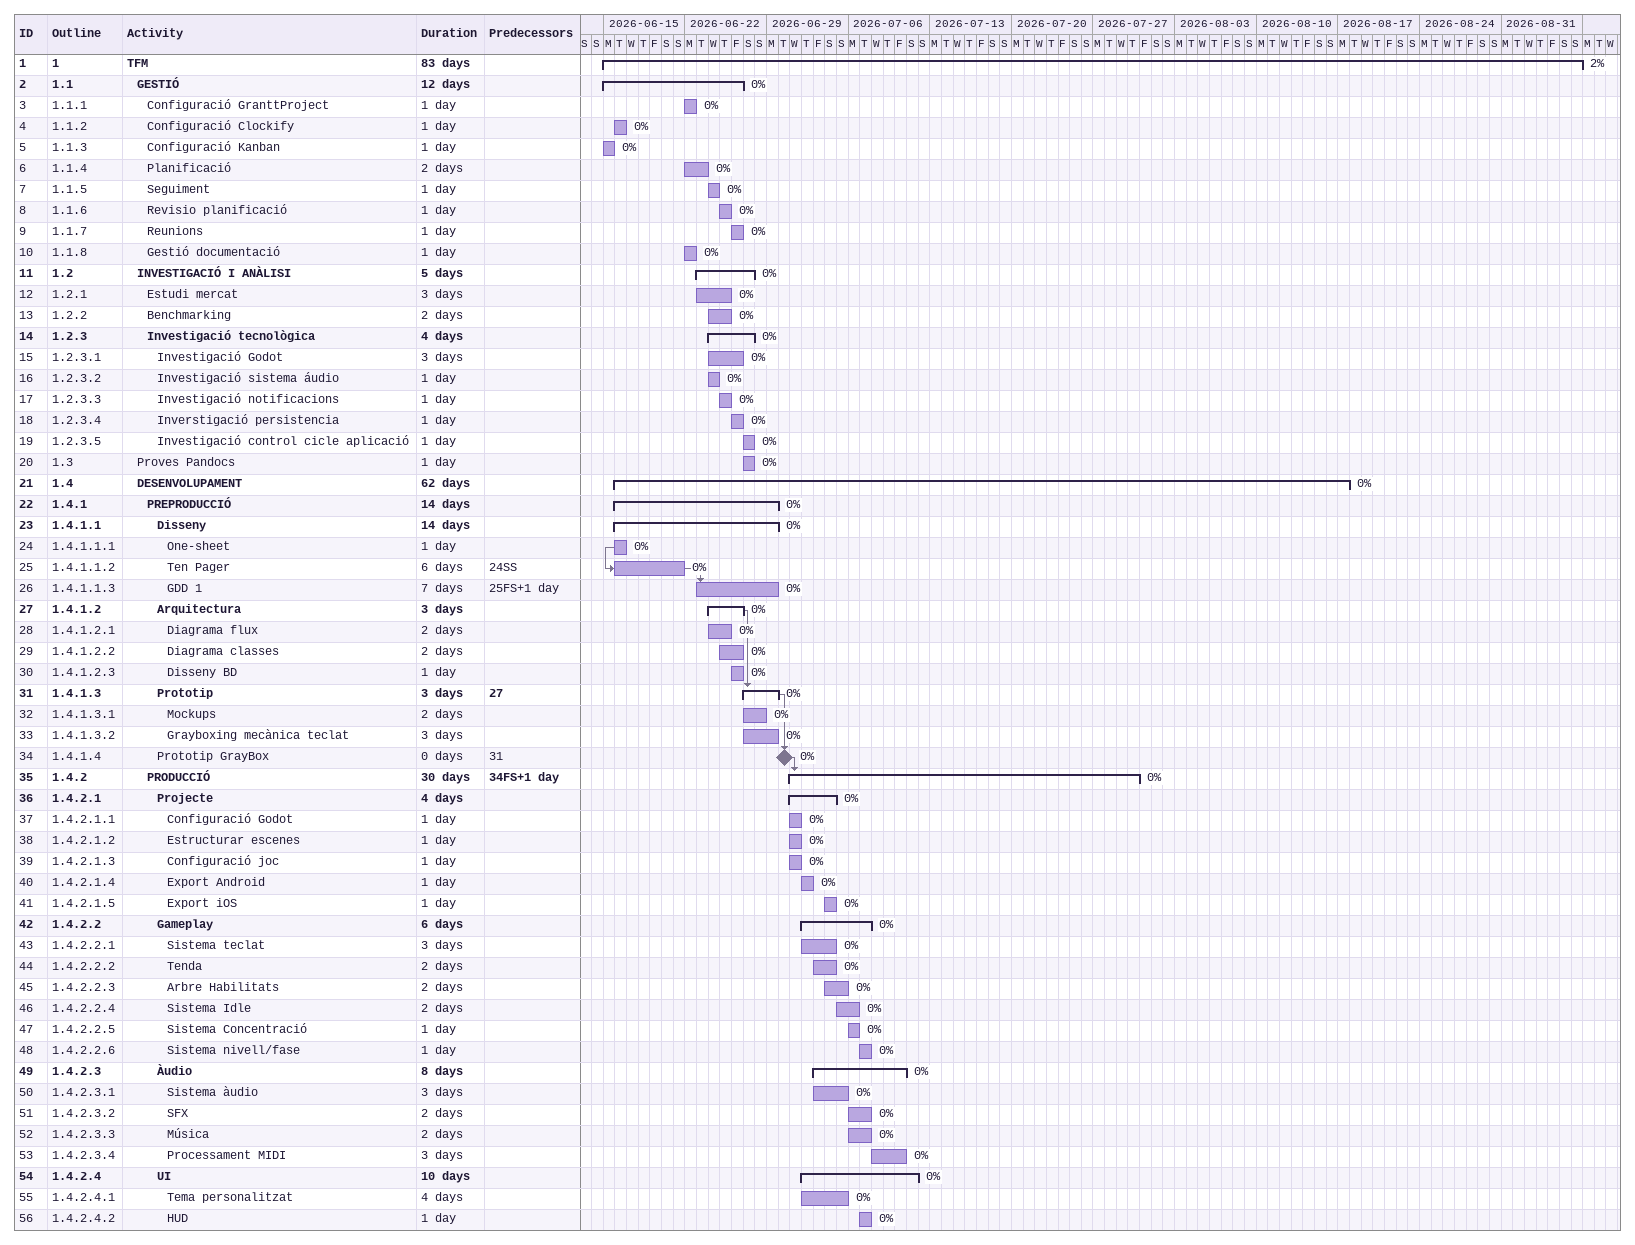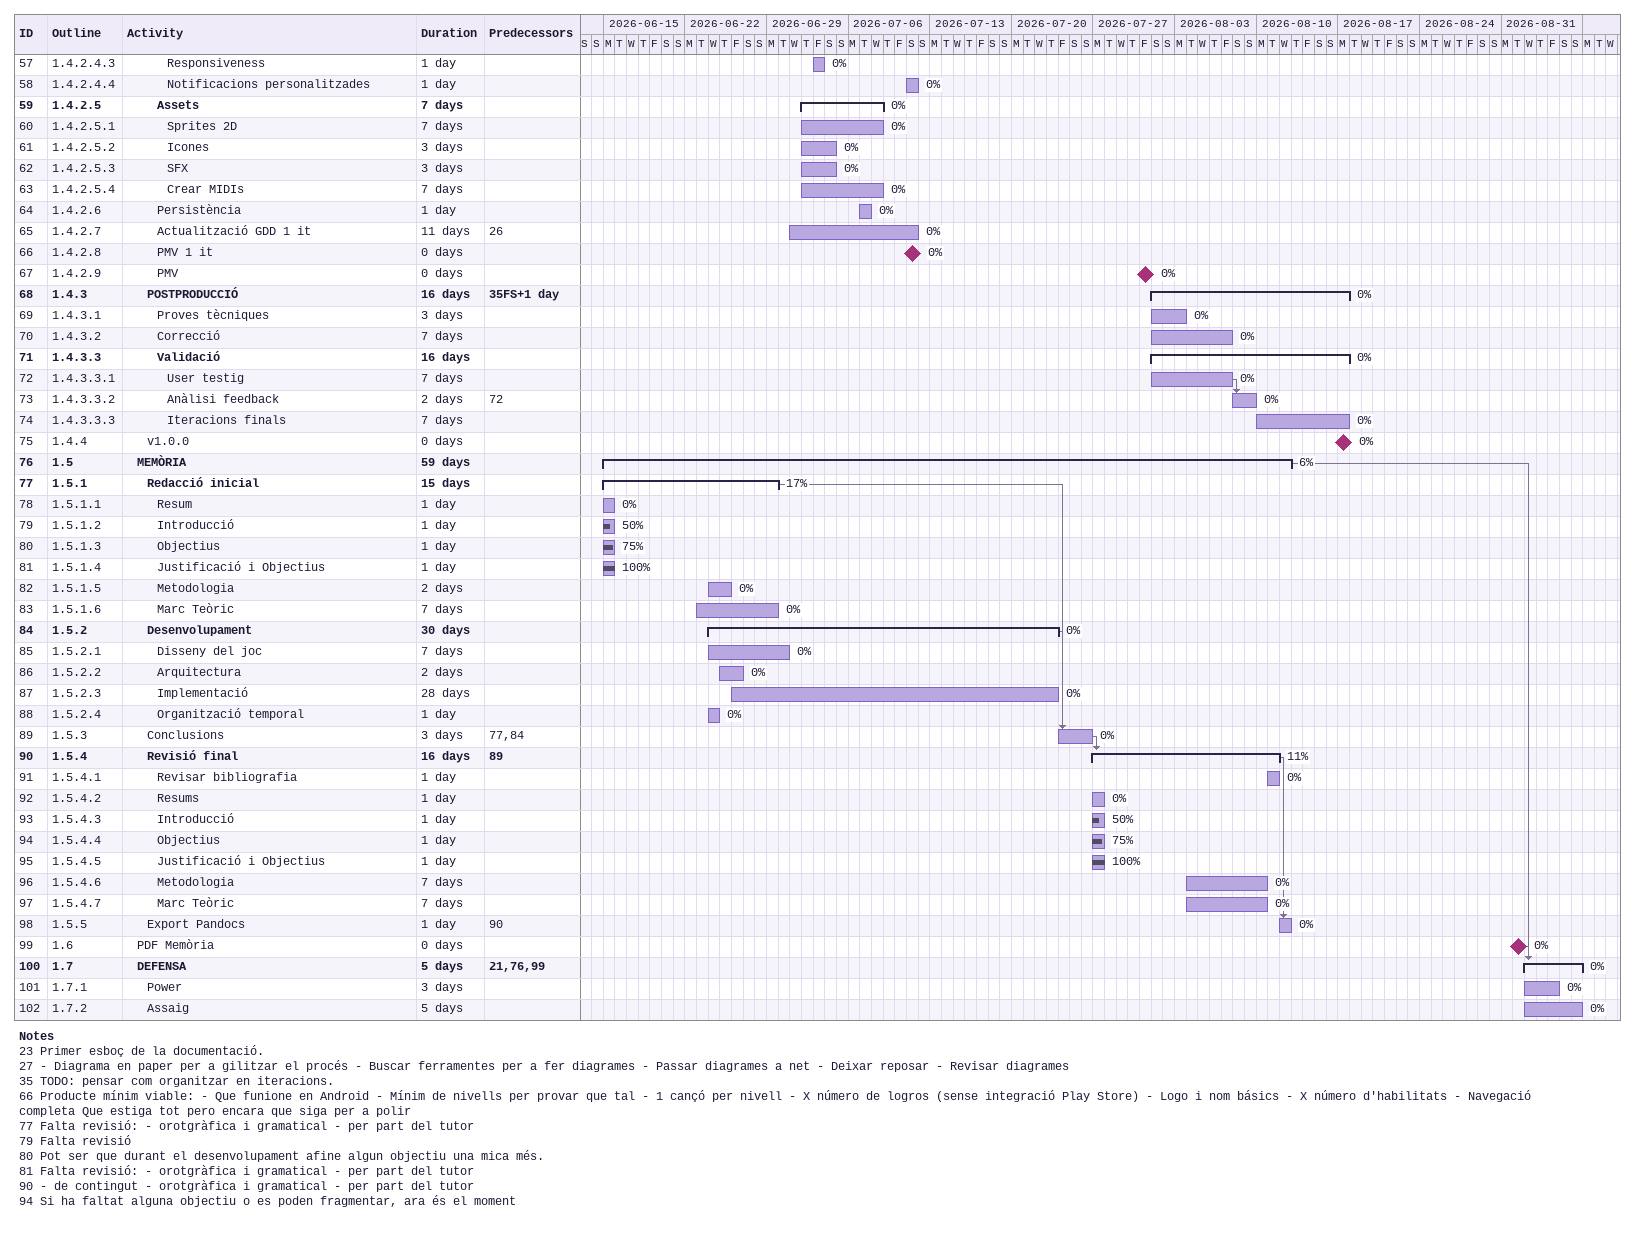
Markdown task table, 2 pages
| ID | WBS | Task | Duration | Start | Finish | Predecessors | % complete |
|---|---|---|---|---|---|---|---|
| 1 | 1 | **TFM** | 83d | 2026-06-15 | 2026-09-06 |  | 2 |
| 2 | 1.1 | **GESTIÓ** | 12d | 2026-06-15 | 2026-06-26 |  | 0 |
| 3 | 1.1.1 | Configuració GranttProject | 1d | 2026-06-22 | 2026-06-22 |  | 0 |
| 4 | 1.1.2 | Configuració Clockify | 1d | 2026-06-16 | 2026-06-16 |  | 0 |
| 5 | 1.1.3 | Configuració Kanban | 1d | 2026-06-15 | 2026-06-15 |  | 0 |
| 6 | 1.1.4 | Planificació | 2d | 2026-06-22 | 2026-06-23 |  | 0 |
| 7 | 1.1.5 | Seguiment | 1d | 2026-06-24 | 2026-06-24 |  | 0 |
| 8 | 1.1.6 | Revisio planificació | 1d | 2026-06-25 | 2026-06-25 |  | 0 |
| 9 | 1.1.7 | Reunions | 1d | 2026-06-26 | 2026-06-26 |  | 0 |
| 10 | 1.1.8 | Gestió documentació | 1d | 2026-06-22 | 2026-06-22 |  | 0 |
| 11 | 1.2 | **INVESTIGACIÓ I ANÀLISI** | 5d | 2026-06-23 | 2026-06-27 |  | 0 |
| 12 | 1.2.1 | Estudi mercat | 3d | 2026-06-23 | 2026-06-25 |  | 0 |
| 13 | 1.2.2 | Benchmarking | 2d | 2026-06-24 | 2026-06-25 |  | 0 |
| 14 | 1.2.3 | **Investigació tecnològica** | 4d | 2026-06-24 | 2026-06-27 |  | 0 |
| 15 | 1.2.3.1 | Investigació Godot | 3d | 2026-06-24 | 2026-06-26 |  | 0 |
| 16 | 1.2.3.2 | Investigació sistema áudio | 1d | 2026-06-24 | 2026-06-24 |  | 0 |
| 17 | 1.2.3.3 | Investigació notificacions | 1d | 2026-06-25 | 2026-06-25 |  | 0 |
| 18 | 1.2.3.4 | Inverstigació persistencia | 1d | 2026-06-26 | 2026-06-26 |  | 0 |
| 19 | 1.2.3.5 | Investigació control cicle aplicació | 1d | 2026-06-27 | 2026-06-27 |  | 0 |
| 20 | 1.3 | Proves Pandocs | 1d | 2026-06-27 | 2026-06-27 |  | 0 |
| 21 | 1.4 | **DESENVOLUPAMENT** | 62d | 2026-06-16 | 2026-08-17 |  | 0 |
| 22 | 1.4.1 | **PREPRODUCCIÓ** | 14d | 2026-06-16 | 2026-06-29 |  | 0 |
| 23 | 1.4.1.1 | **Disseny** | 14d | 2026-06-16 | 2026-06-29 |  | 0 |
| 24 | 1.4.1.1.1 | One-sheet | 1d | 2026-06-16 | 2026-06-16 |  | 0 |
| 25 | 1.4.1.1.2 | Ten Pager | 6d | 2026-06-16 | 2026-06-21 | 24SS | 0 |
| 26 | 1.4.1.1.3 | GDD 1 | 7d | 2026-06-23 | 2026-06-29 | 25FS+1d | 0 |
| 27 | 1.4.1.2 | **Arquitectura** | 3d | 2026-06-24 | 2026-06-26 |  | 0 |
| 28 | 1.4.1.2.1 | Diagrama flux | 2d | 2026-06-24 | 2026-06-25 |  | 0 |
| 29 | 1.4.1.2.2 | Diagrama classes | 2d | 2026-06-25 | 2026-06-26 |  | 0 |
| 30 | 1.4.1.2.3 | Disseny BD | 1d | 2026-06-26 | 2026-06-26 |  | 0 |
| 31 | 1.4.1.3 | **Prototip** | 3d | 2026-06-27 | 2026-06-29 | 27 | 0 |
| 32 | 1.4.1.3.1 | Mockups | 2d | 2026-06-27 | 2026-06-28 |  | 0 |
| 33 | 1.4.1.3.2 | Grayboxing mecànica teclat | 3d | 2026-06-27 | 2026-06-29 |  | 0 |
| 34 | 1.4.1.4 | Prototip GrayBox | 0d | 2026-06-30 | 2026-06-30 | 31 | 0 |
| 35 | 1.4.2 | **PRODUCCIÓ** | 30d | 2026-07-01 | 2026-07-30 | 34FS+1d | 0 |
| 36 | 1.4.2.1 | **Projecte** | 4d | 2026-07-01 | 2026-07-04 |  | 0 |
| 37 | 1.4.2.1.1 | Configuració Godot | 1d | 2026-07-01 | 2026-07-01 |  | 0 |
| 38 | 1.4.2.1.2 | Estructurar escenes | 1d | 2026-07-01 | 2026-07-01 |  | 0 |
| 39 | 1.4.2.1.3 | Configuració joc | 1d | 2026-07-01 | 2026-07-01 |  | 0 |
| 40 | 1.4.2.1.4 | Export Android | 1d | 2026-07-02 | 2026-07-02 |  | 0 |
| 41 | 1.4.2.1.5 | Export iOS | 1d | 2026-07-04 | 2026-07-04 |  | 0 |
| 42 | 1.4.2.2 | **Gameplay** | 6d | 2026-07-02 | 2026-07-07 |  | 0 |
| 43 | 1.4.2.2.1 | Sistema teclat | 3d | 2026-07-02 | 2026-07-04 |  | 0 |
| 44 | 1.4.2.2.2 | Tenda | 2d | 2026-07-03 | 2026-07-04 |  | 0 |
| 45 | 1.4.2.2.3 | Arbre Habilitats | 2d | 2026-07-04 | 2026-07-05 |  | 0 |
| 46 | 1.4.2.2.4 | Sistema Idle | 2d | 2026-07-05 | 2026-07-06 |  | 0 |
| 47 | 1.4.2.2.5 | Sistema Concentració | 1d | 2026-07-06 | 2026-07-06 |  | 0 |
| 48 | 1.4.2.2.6 | Sistema nivell/fase | 1d | 2026-07-07 | 2026-07-07 |  | 0 |
| 49 | 1.4.2.3 | **Àudio** | 8d | 2026-07-03 | 2026-07-10 |  | 0 |
| 50 | 1.4.2.3.1 | Sistema àudio | 3d | 2026-07-03 | 2026-07-05 |  | 0 |
| 51 | 1.4.2.3.2 | SFX | 2d | 2026-07-06 | 2026-07-07 |  | 0 |
| 52 | 1.4.2.3.3 | Música | 2d | 2026-07-06 | 2026-07-07 |  | 0 |
| 53 | 1.4.2.3.4 | Processament MIDI | 3d | 2026-07-08 | 2026-07-10 |  | 0 |
| 54 | 1.4.2.4 | **UI** | 10d | 2026-07-02 | 2026-07-11 |  | 0 |
| 55 | 1.4.2.4.1 | Tema personalitzat | 4d | 2026-07-02 | 2026-07-05 |  | 0 |
| 56 | 1.4.2.4.2 | HUD | 1d | 2026-07-07 | 2026-07-07 |  | 0 |
| 57 | 1.4.2.4.3 | Responsiveness | 1d | 2026-07-03 | 2026-07-03 |  | 0 |
| 58 | 1.4.2.4.4 | Notificacions personalitzades | 1d | 2026-07-11 | 2026-07-11 |  | 0 |
| 59 | 1.4.2.5 | **Assets** | 7d | 2026-07-02 | 2026-07-08 |  | 0 |
| 60 | 1.4.2.5.1 | Sprites 2D | 7d | 2026-07-02 | 2026-07-08 |  | 0 |
| 61 | 1.4.2.5.2 | Icones | 3d | 2026-07-02 | 2026-07-04 |  | 0 |
| 62 | 1.4.2.5.3 | SFX | 3d | 2026-07-02 | 2026-07-04 |  | 0 |
| 63 | 1.4.2.5.4 | Crear MIDIs | 7d | 2026-07-02 | 2026-07-08 |  | 0 |
| 64 | 1.4.2.6 | Persistència | 1d | 2026-07-07 | 2026-07-07 |  | 0 |
| 65 | 1.4.2.7 | Actualització GDD 1 it | 11d | 2026-07-01 | 2026-07-11 | 26 | 0 |
| 66 | 1.4.2.8 | PMV 1 it | 0d | 2026-07-11 | 2026-07-11 |  | 0 |
| 67 | 1.4.2.9 | PMV | 0d | 2026-07-31 | 2026-07-31 |  | 0 |
| 68 | 1.4.3 | **POSTPRODUCCIÓ** | 16d | 2026-08-01 | 2026-08-17 | 35FS+1d | 0 |
| 69 | 1.4.3.1 | Proves tècniques | 3d | 2026-08-01 | 2026-08-03 |  | 0 |
| 70 | 1.4.3.2 | Correcció | 7d | 2026-08-01 | 2026-08-07 |  | 0 |
| 71 | 1.4.3.3 | **Validació** | 16d | 2026-08-01 | 2026-08-17 |  | 0 |
| 72 | 1.4.3.3.1 | User testig | 7d | 2026-08-01 | 2026-08-07 |  | 0 |
| 73 | 1.4.3.3.2 | Anàlisi feedback | 2d | 2026-08-08 | 2026-08-09 | 72 | 0 |
| 74 | 1.4.3.3.3 | Iteracions finals | 7d | 2026-08-10 | 2026-08-17 |  | 0 |
| 75 | 1.4.4 | v1.0.0 | 0d | 2026-08-17 | 2026-08-17 |  | 0 |
| 76 | 1.5 | **MEMÒRIA** | 59d | 2026-06-15 | 2026-08-12 |  | 6 |
| 77 | 1.5.1 | **Redacció inicial** | 15d | 2026-06-15 | 2026-06-29 |  | 17 |
| 78 | 1.5.1.1 | Resum | 1d | 2026-06-15 | 2026-06-15 |  | 0 |
| 79 | 1.5.1.2 | Introducció | 1d | 2026-06-15 | 2026-06-15 |  | 50 |
| 80 | 1.5.1.3 | Objectius | 1d | 2026-06-15 | 2026-06-15 |  | 75 |
| 81 | 1.5.1.4 | Justificació i Objectius | 1d | 2026-06-15 | 2026-06-15 |  | 100 |
| 82 | 1.5.1.5 | Metodologia | 2d | 2026-06-24 | 2026-06-25 |  | 0 |
| 83 | 1.5.1.6 | Marc Teòric | 7d | 2026-06-23 | 2026-06-29 |  | 0 |
| 84 | 1.5.2 | **Desenvolupament** | 30d | 2026-06-24 | 2026-07-23 |  | 0 |
| 85 | 1.5.2.1 | Disseny del joc | 7d | 2026-06-24 | 2026-06-30 |  | 0 |
| 86 | 1.5.2.2 | Arquitectura | 2d | 2026-06-25 | 2026-06-26 |  | 0 |
| 87 | 1.5.2.3 | Implementació | 28d | 2026-06-26 | 2026-07-23 |  | 0 |
| 88 | 1.5.2.4 | Organització temporal | 1d | 2026-06-24 | 2026-06-24 |  | 0 |
| 89 | 1.5.3 | Conclusions | 3d | 2026-07-24 | 2026-07-26 | 77, 84 | 0 |
| 90 | 1.5.4 | **Revisió final** | 16d | 2026-07-27 | 2026-08-11 | 89 | 11 |
| 91 | 1.5.4.1 | Revisar bibliografia | 1d | 2026-08-11 | 2026-08-11 |  | 0 |
| 92 | 1.5.4.2 | Resums | 1d | 2026-07-27 | 2026-07-27 |  | 0 |
| 93 | 1.5.4.3 | Introducció | 1d | 2026-07-27 | 2026-07-27 |  | 50 |
| 94 | 1.5.4.4 | Objectius | 1d | 2026-07-27 | 2026-07-27 |  | 75 |
| 95 | 1.5.4.5 | Justificació i Objectius | 1d | 2026-07-27 | 2026-07-27 |  | 100 |
| 96 | 1.5.4.6 | Metodologia | 7d | 2026-08-04 | 2026-08-10 |  | 0 |
| 97 | 1.5.4.7 | Marc Teòric | 7d | 2026-08-04 | 2026-08-10 |  | 0 |
| 98 | 1.5.5 | Export Pandocs | 1d | 2026-08-12 | 2026-08-12 | 90 | 0 |
| 99 | 1.6 | PDF Memòria | 0d | 2026-09-01 | 2026-09-01 |  | 0 |
| 100 | 1.7 | **DEFENSA** | 5d | 2026-09-02 | 2026-09-06 | 21, 76, 99 | 0 |
| 101 | 1.7.1 | Power | 3d | 2026-09-02 | 2026-09-04 |  | 0 |
| 102 | 1.7.2 | Assaig | 5d | 2026-09-02 | 2026-09-06 |  | 0 |

Notes
- 23: Primer esboç de la documentació.
- 27: - Diagrama en paper per a gilitzar el procés - Buscar ferramentes per a fer diagrames - Passar diagrames a net - Deixar reposar - Revisar diagrames
- 35: TODO: pensar com organitzar en iteracions.
- 66: Producte mínim viable: - Que funione en Android - Mínim de nivells per provar que tal - 1 cançó per nivell - X número de logros (sense integració Play Store) - Logo i nom básics - X número d'habilitats - Navegació completa Que estiga tot pero encara que siga per a polir
- 77: Falta revisió: - orotgràfica i gramatical - per part del tutor
- 79: Falta revisió
- 80: Pot ser que durant el desenvolupament afine algun objectiu una mica més.
- 81: Falta revisió: - orotgràfica i gramatical - per part del tutor
- 90: - de contingut - orotgràfica i gramatical - per part del tutor
- 94: Si ha faltat alguna objectiu o es poden fragmentar, ara és el moment
